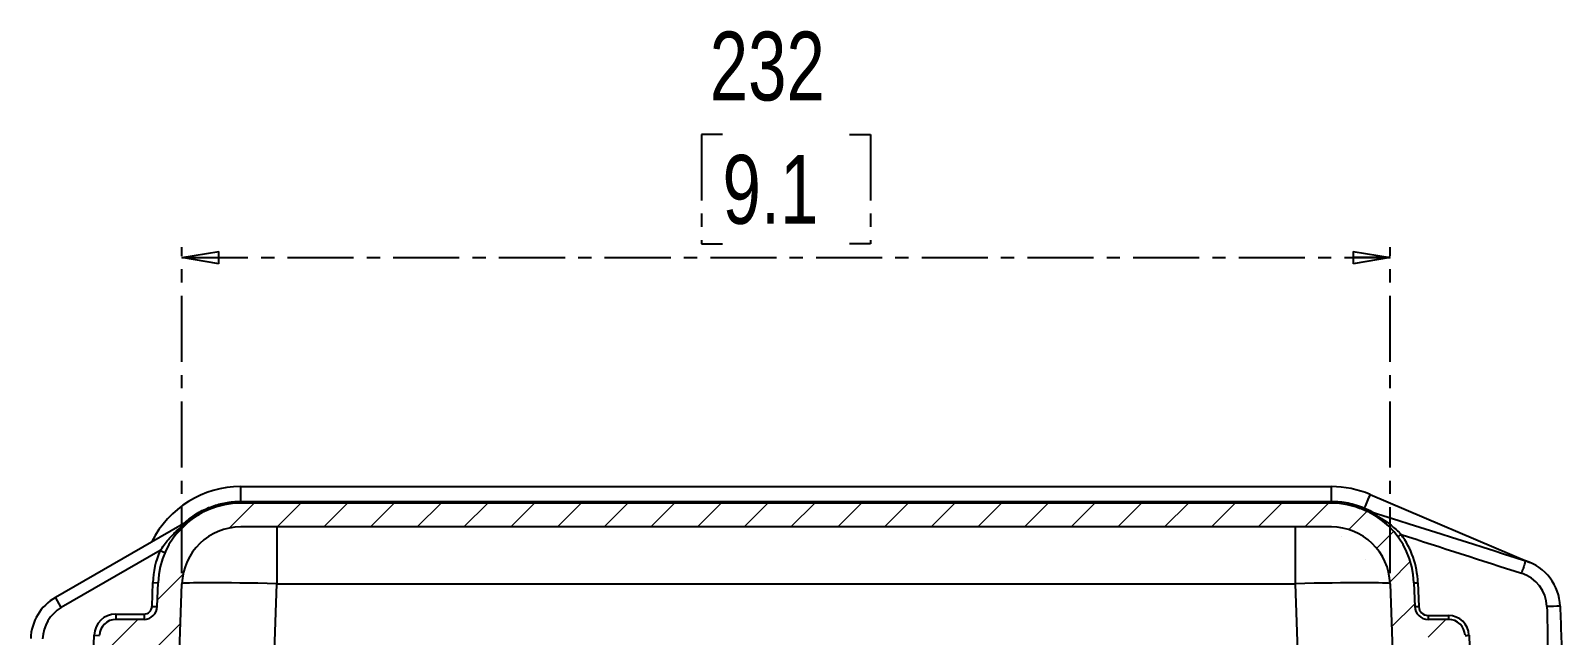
# Model space of a CAD drawing. Header units: millimetres. Extents: x 12 to 854, y 4 to 555.
# Drawn here: x 541.3 to 688.5, y 276.1 to 334.3 of the extents above; entities that cross this region are included whole.
import ezdxf

# ---------------------------------------------------------------- set-up
doc = ezdxf.new("R2010")
doc.units = ezdxf.units.MM
doc.linetypes.add('CENTER', pattern=[10.16, 6.35, -1.27, 1.27, -1.27])
doc.layers.add('DEFAULT_1', color=7, linetype='CENTER')
doc.styles.add('SLDTEXTSTYLE2', font='TXT', dxfattribs={"width": 0.75})
doc.dimstyles.new('SLDDIMSTYLE0', dxfattribs={"dimtxt": 6.614583, "dimasz": 3.556, "dimexe": 0, "dimexo": 0.0625, "dimgap": 1.653646, "dimtad": 1, "dimdec": 0, "dimlfac": 2, "dimrnd": 1e-09, "dimzin": 12, "dimdsep": 46, "dimtxsty": 'SLDTEXTSTYLE2', "dimblk1": 'CLOSED', "dimblk2": 'CLOSED', "dimsah": 1, "dimcen": 0.09, "dimadec": 0, "dimazin": 3, "dimtfac": 1, "dimtdec": 0, "dimtofl": 0, "dimtmove": 0, "dimatfit": 3, "dimldrblk": 'CLOSED', "dimfxl": 1, "dimfrac": 2, "dimtolj": 1, "dimtzin": 12, "dimarcsym": 0})

# ---------------------------------------------------------------- blocks, each defined once
blk = doc.blocks.new('_Closed')
at = {"color": 0, "linetype": 'ByBlock', "lineweight": -2}
for p, q in [((-1, 0.166667), (0, 0)), ((-1, 0.166667), (-1, -0.166667)), ((0, 0), (-1, -0.166667)), ((0, 0), (-1, 0))]:
    blk.add_line(p, q, dxfattribs=at)
blk = doc.blocks.new('_D_3')
at = {"layer": 'DEFAULT_1'}
for p, q in [((607.77, 324.29), (605.76, 324.29)), ((605.76, 324.29), (605.76, 313.78)), ((619.98, 324.29), (621.99, 324.29)), ((621.99, 324.29), (621.99, 313.78)), ((605.76, 313.78), (607.77, 313.78)), ((621.99, 313.78), (619.98, 313.78)), ((555.8, 282.11), (555.8, 313.44)), ((555.8, 312.44), (671.95, 312.44)), ((671.95, 282.11), (671.95, 313.44))]:
    blk.add_line(p, q, dxfattribs=at)
at = {"layer": 'DEFAULT_1', "xscale": 3.556, "yscale": 3.556, "rotation": 180}
blk.add_blockref('_Closed', (555.8, 312.44, 32.92), dxfattribs=at)
at = {"layer": 'DEFAULT_1', "xscale": 3.556, "yscale": 3.556}
blk.add_blockref('_Closed', (671.95, 312.44, 32.92), dxfattribs=at)
at = {"layer": 'DEFAULT_1', "char_height": 6.615, "attachment_point": 1, "style": 'SLDTEXTSTYLE2'}
for s, insert in [('232', (606.54, 334.16)), ('9.1', (607.77, 322.31))]:
    blk.add_mtext(s, dxfattribs=dict(at, insert=insert))

msp = doc.modelspace()

# ---------------------------------------------------------------- hatches: boundary and pattern name
at = {"layer": 'DEFAULT_1', "linetype": 'Continuous', "lineweight": 18}
h = msp.add_hatch(dxfattribs=at)
h.set_pattern_fill('ANSI31', color=256, style=0)
edge = h.paths.add_edge_path(flags=0)
edge.add_spline(control_points=[(551.19, 276.04), (551.19, 276.01), (551.2, 275.99), (551.2, 275.97), (551.21, 275.95), (551.22, 275.93), (551.23, 275.91), (551.24, 275.89), (551.25, 275.87), (551.26, 275.86), (551.28, 275.84), (551.29, 275.82), (551.31, 275.81), (551.32, 275.79), (551.34, 275.78), (551.36, 275.76), (551.37, 275.75), (551.39, 275.74), (551.41, 275.73), (551.43, 275.72), (551.45, 275.71), (551.47, 275.71), (551.5, 275.7), (551.52, 275.7), (551.54, 275.7), (551.56, 275.69), (551.58, 275.69), (551.6, 275.69), (551.63, 275.7), (551.65, 275.7), (551.67, 275.7), (551.69, 275.71), (551.71, 275.72), (551.73, 275.72), (551.75, 275.73), (551.77, 275.74), (551.79, 275.75), (551.81, 275.76), (551.83, 275.78), (551.84, 275.79), (551.86, 275.81), (551.87, 275.82), (551.89, 275.84), (551.9, 275.86), (551.91, 275.87), (551.92, 275.89), (551.93, 275.91), (551.94, 275.93), (551.95, 275.95), (551.96, 275.98), (551.97, 276.01), (551.97, 276.04)], knot_values=[0, 0, 0, 0, 0.000131, 0.000131, 0.000131, 0.000262, 0.000262, 0.000262, 0.000392, 0.000392, 0.000392, 0.000523, 0.000523, 0.000523, 0.000654, 0.000654, 0.000654, 0.000785, 0.000785, 0.000785, 0.000915, 0.000915, 0.000915, 0.001046, 0.001046, 0.001046, 0.001177, 0.001177, 0.001177, 0.001308, 0.001308, 0.001308, 0.001438, 0.001438, 0.001438, 0.001569, 0.001569, 0.001569, 0.0017, 0.0017, 0.0017, 0.001831, 0.001831, 0.001831, 0.001962, 0.001962, 0.001962, 0.002092, 0.002092, 0.002092, 0.002263, 0.002263, 0.002263, 0.002263], weights=[1, 1, 1, 1, 1, 1, 1, 1, 1, 1, 1, 1, 1, 1, 1, 1, 1, 1, 1, 1, 1, 1, 1, 1, 1, 1, 1, 1, 1, 1, 1, 1, 1, 1, 1, 1, 1, 1, 1, 1, 1, 1, 1, 1, 1, 1, 1, 1, 1, 1, 1, 1], degree=3, periodic=0)
edge.add_spline(control_points=[(551.97, 276.04), (552.05, 276.01), (552.13, 275.99), (552.2, 275.95), (552.28, 275.92), (552.35, 275.88), (552.42, 275.83), (552.49, 275.78), (552.55, 275.73), (552.61, 275.67), (552.67, 275.62), (552.73, 275.55), (552.78, 275.49), (552.83, 275.42), (552.87, 275.35), (552.91, 275.28), (552.95, 275.2), (552.98, 275.13), (553, 275.05), (553.03, 274.98), (553.04, 274.9), (553.06, 274.83), (553.07, 274.75), (553.07, 274.67), (553.07, 274.6)], knot_values=[0, 0, 0, 0, 0.000496, 0.000496, 0.000496, 0.000991, 0.000991, 0.000991, 0.001487, 0.001487, 0.001487, 0.001983, 0.001983, 0.001983, 0.002478, 0.002478, 0.002478, 0.002974, 0.002974, 0.002974, 0.003428, 0.003428, 0.003428, 0.003894, 0.003894, 0.003894, 0.003894], weights=[1, 1, 1, 1, 1, 1, 1, 1, 1, 1, 1, 1, 1, 1, 1, 1, 1, 1, 1, 1, 1, 1, 1, 1, 1], degree=3, periodic=0)
edge.add_line((553.07, 274.6), (553.07, 271.83))
edge.add_line((553.07, 271.83), (553.58, 271.33))
edge.add_line((553.58, 271.33), (555.46, 271.33))
edge.add_line((555.46, 271.33), (555.8, 281.11))
edge.add_arc((561.45, 280.91), 5.65, 90, 178, ccw=False)
edge.add_line((561.45, 286.57), (666.3, 286.57))
edge.add_arc((666.3, 280.91), 5.65, 2, 90, ccw=False)
edge.add_line((671.95, 281.11), (672.29, 271.33))
edge.add_line((672.29, 271.33), (674.17, 271.33))
edge.add_line((674.17, 271.33), (674.68, 271.83))
edge.add_line((674.68, 271.83), (674.68, 274.6))
edge.add_arc((676.17, 274.6), 1.49, 105.1422, 180, ccw=False)
edge.add_spline(control_points=[(675.78, 276.04), (675.78, 276.02), (675.79, 276), (675.79, 275.98), (675.8, 275.95), (675.81, 275.93), (675.81, 275.91), (675.82, 275.89), (675.84, 275.88), (675.85, 275.86), (675.86, 275.84), (675.88, 275.82), (675.89, 275.81), (675.91, 275.79), (675.92, 275.78), (675.94, 275.77), (675.96, 275.75), (675.98, 275.74), (676, 275.73), (676.02, 275.72), (676.04, 275.72), (676.06, 275.71), (676.09, 275.7), (676.13, 275.69), (676.17, 275.69)], knot_values=[0.000007, 0.000007, 0.000007, 0.000007, 0.000131, 0.000131, 0.000131, 0.000262, 0.000262, 0.000262, 0.000392, 0.000392, 0.000392, 0.000523, 0.000523, 0.000523, 0.000654, 0.000654, 0.000654, 0.000785, 0.000785, 0.000785, 0.000915, 0.000915, 0.000915, 0.00114, 0.00114, 0.00114, 0.00114], weights=[1, 1, 1, 1, 1, 1, 1, 1, 1, 1, 1, 1, 1, 1, 1, 1, 1, 1, 1, 1, 1, 1, 1, 1, 1], degree=3, periodic=0)
edge.add_arc((676.17, 276.09), 0.394, 270.0348, 352.4381)
edge.add_spline(control_points=[(676.56, 276.04), (676.63, 276.02), (676.71, 275.99), (676.78, 275.96), (676.86, 275.92), (676.93, 275.88), (677, 275.84), (677.07, 275.79), (677.13, 275.74), (677.19, 275.68), (677.25, 275.63), (677.31, 275.56), (677.36, 275.5), (677.41, 275.43), (677.45, 275.36), (677.49, 275.29), (677.53, 275.22), (677.56, 275.14), (677.59, 275.06), (677.64, 274.91), (677.66, 274.75), (677.66, 274.6)], knot_values=[0.000025, 0.000025, 0.000025, 0.000025, 0.000496, 0.000496, 0.000496, 0.000991, 0.000991, 0.000991, 0.001487, 0.001487, 0.001487, 0.001983, 0.001983, 0.001983, 0.002478, 0.002478, 0.002478, 0.002974, 0.002974, 0.002974, 0.003926, 0.003926, 0.003926, 0.003926], weights=[1, 1, 1, 1, 1, 1, 1, 1, 1, 1, 1, 1, 1, 1, 1, 1, 1, 1, 1, 1, 1, 1], degree=3, periodic=0)
edge.add_line((677.66, 274.6), (677.95, 271.33))
edge.add_line((677.95, 271.33), (679.32, 271.33))
edge.add_line((679.32, 271.33), (679.15, 276.14))
edge.add_arc((677.56, 276.09), 1.59, 2, 90)
edge.add_line((677.56, 277.68), (675.59, 277.68))
edge.add_arc((675.59, 278.95), 1.27, 182, 270, ccw=False)
edge.add_line((674.32, 278.9), (674.24, 281.19))
edge.add_arc((666.3, 280.91), 7.94, 2, 90)
edge.add_line((666.3, 288.85), (561.45, 288.85))
edge.add_arc((561.45, 280.91), 7.94, 90, 178)
edge.add_line((553.51, 281.19), (553.43, 278.9))
edge.add_arc((552.16, 278.95), 1.27, 270, 358, ccw=False)
edge.add_line((552.16, 277.68), (549.46, 277.68))
edge.add_arc((549.46, 276.09), 1.59, 90, 178)
edge.add_line((547.88, 276.14), (547.71, 271.33))
edge.add_line((547.71, 271.33), (549.8, 271.33))
edge.add_line((549.8, 271.33), (550.09, 274.6))
edge.add_spline(control_points=[(550.09, 274.6), (550.09, 274.68), (550.1, 274.76), (550.11, 274.84), (550.12, 274.92), (550.14, 275), (550.17, 275.08), (550.2, 275.16), (550.23, 275.24), (550.27, 275.31), (550.31, 275.38), (550.36, 275.45), (550.41, 275.52), (550.46, 275.58), (550.51, 275.64), (550.58, 275.7), (550.64, 275.75), (550.7, 275.8), (550.77, 275.85), (550.84, 275.89), (550.9, 275.93), (550.97, 275.96), (551.04, 275.99), (551.12, 276.02), (551.19, 276.04)], knot_values=[0, 0, 0, 0, 0.000496, 0.000496, 0.000496, 0.000991, 0.000991, 0.000991, 0.001487, 0.001487, 0.001487, 0.001983, 0.001983, 0.001983, 0.002478, 0.002478, 0.002478, 0.002974, 0.002974, 0.002974, 0.003428, 0.003428, 0.003428, 0.003894, 0.003894, 0.003894, 0.003894], weights=[1, 1, 1, 1, 1, 1, 1, 1, 1, 1, 1, 1, 1, 1, 1, 1, 1, 1, 1, 1, 1, 1, 1, 1, 1], degree=3, periodic=0)

# ---------------------------------------------------------------- linework, layer by layer
at = {"color": 7, "linetype": 'Continuous', "lineweight": 25}
for p, q in [((561.45, 289.02), (561.45, 290.44)), ((561.45, 290.44), (666.3, 290.44)), ((666.3, 289.02), (666.3, 290.44)), ((561.45, 288.85), (561.45, 289.02)), ((561.45, 289.02), (666.3, 289.02)), ((666.3, 288.85), (561.45, 288.85)), ((666.3, 288.85), (666.3, 289.02)), ((670.03, 289.68), (685.39, 283.16)), ((543.64, 279.8), (557.48, 287.79)), ((666.3, 286.57), (561.45, 286.57)), ((564.94, 286.57), (564.94, 281.11)), ((662.81, 286.57), (662.81, 281.11)), ((553.7, 284.29), (544.21, 278.81)), ((553.7, 284.29), (554.17, 284.09)), ((544.21, 278.81), (543.64, 279.8)), ((552.93, 278.92), (553.01, 281.21)), ((553.01, 281.21), (553.51, 281.19)), ((553.43, 278.9), (553.51, 281.19)), ((555.46, 271.33), (555.8, 281.11)), ((564.59, 271.33), (564.94, 281.11)), ((564.94, 281.11), (662.81, 281.11)), ((662.81, 281.11), (663.15, 271.33)), ((671.95, 281.11), (672.29, 271.33)), ((674.24, 281.19), (674.32, 278.9)), ((674.62, 281.2), (674.7, 278.91)), ((552.93, 278.92), (553.43, 278.9)), ((549.46, 278.18), (549.46, 277.68)), ((549.46, 278.18), (552.16, 278.18)), ((552.16, 277.68), (549.46, 277.68)), ((552.16, 278.18), (552.16, 277.68)), ((675.59, 278.05), (675.59, 277.68)), ((675.59, 278.05), (677.56, 278.05)), ((677.56, 277.68), (675.59, 277.68)), ((677.56, 278.05), (677.56, 277.68)), ((547.37, 276.16), (547.88, 276.14)), ((679.53, 276.15), (679.7, 271.33))]:
    msp.add_line(p, q, dxfattribs=at)
at = {"color": 8, "linetype": 'Continuous', "lineweight": 25}
msp.add_line((547.24, 272.47), (547.37, 276.16), dxfattribs=at)
at = {"color": 7, "linetype": 'Continuous', "lineweight": 25}
for centre, radius, start, end in [((561.45, 280.91), 9.53, 90, 153.5573), ((666.3, 280.91), 9.53, 67, 90), ((561.45, 280.91), 7.94, 90, 178), ((666.3, 280.91), 7.94, 2, 90), ((761.46, 249.69), 99.8, 156.3756, 157.1893), ((561.45, 280.91), 5.65, 90, 178), ((666.3, 280.91), 5.65, 2, 90), ((664.93, 296.63), 13.47, 305.1957, 306.808), ((666.3, 280.91), 8.32, 2, 36.4063), ((561.45, 280.91), 8.45, 156.4369, 178), ((683.53, 278.77), 4.76, 2, 72.3846), ((683.53, 278.79), 3.49, 2, 72.3846), ((546.02, 275.67), 4.76, 120, 178), ((674.14, 292.11), 10.92, 270.5009, 272.4995), ((546.02, 275.67), 3.62, 120, 178), ((552.16, 278.95), 0.762, 270, 358), ((552.16, 278.95), 1.27, 270, 358), ((674.22, 289.82), 10.92, 270.5009, 272.4995), ((675.59, 278.95), 1.27, 182, 270), ((675.59, 278.94), 0.889, 182, 270), ((688.61, 242.54), 36.4, 90.5009, 92.4995), ((549.46, 276.09), 2.1, 90, 178), ((549.46, 276.09), 1.59, 90, 178), ((677.56, 276.08), 1.97, 2, 90), ((677.56, 276.09), 1.59, 2, 90), ((679.05, 287.06), 10.92, 270.5009, 272.4995)]:
    msp.add_arc(centre, radius, start, end, dxfattribs=at)
at = {"color": 8, "linetype": 'Continuous', "lineweight": 25}
msp.add_arc((638.8, 301.37), 33.3, 336.807, 337.0454, dxfattribs=at)
at = {"color": 7, "linetype": 'Continuous', "lineweight": 25}
for centre, major_axis, start_param, end_param in [((564.94, 280.91), (9.14, -0.2), 1.571727, 3.141305), ((662.81, 280.91), (9.14, 0.2), 0.000288, 1.569866)]:
    msp.add_ellipse(centre, major_axis=major_axis, ratio=0.021553, start_param=start_param, end_param=end_param, dxfattribs=at)
at = {"color": 8, "linetype": 'Continuous', "lineweight": 25}
for points, knots in [([(556.16, 287.03), (556.39, 287.23), (556.97, 287.73), (558.05, 288.31), (559.34, 288.78), (560.49, 288.99), (561.19, 289.01), (561.45, 289.02)], [0, 0, 0, 0, 0.15942, 0.396048, 0.632682, 0.869317, 1, 1, 1, 1]), ([(669.47, 288.38), (669.7, 288.28), (669.98, 288.16), (670.23, 288.01), (670.28, 287.98)], [0, 0, 0, 0, 0.8380107, 1, 1, 1, 1])]:
    msp.add_open_spline(points, degree=3, knots=knots, dxfattribs=at)
at = {"color": 7, "linetype": 'Continuous', "lineweight": 25}
for points, knots in [([(666.3, 289.02), (666.85, 289.02), (667.39, 288.97), (668.18, 288.81), (668.44, 288.74), (668.96, 288.58), (669.21, 288.49), (669.47, 288.38)], [0, 0, 0, 0, 0.5, 0.5, 0.75, 0.75, 1, 1, 1, 1]), ([(553.7, 284.29), (553.83, 284.48), (553.95, 284.66), (554.22, 285.01), (554.36, 285.18), (554.65, 285.52), (554.79, 285.68), (555.1, 285.99), (555.25, 286.14), (555.73, 286.57), (556.06, 286.84), (556.58, 287.22), (556.75, 287.34), (557.11, 287.57), (557.29, 287.68), (557.48, 287.79)], [0, 0, 0, 0, 0.125, 0.125, 0.25, 0.25, 0.375, 0.375, 0.5, 0.5, 0.75, 0.75, 0.875, 0.875, 1, 1, 1, 1]), ([(668.71, 288.48), (669.1, 288.35), (669.49, 288.2), (670.25, 287.86), (670.62, 287.67), (671.16, 287.34), (671.34, 287.23), (671.69, 286.99), (671.87, 286.86), (672.2, 286.59), (672.37, 286.45), (672.61, 286.23), (672.69, 286.16), (672.85, 286.01), (672.92, 285.93), (673, 285.85)], [0, 0, 0, 0, 0.25, 0.25, 0.5, 0.5, 0.625, 0.625, 0.75, 0.75, 0.875, 0.875, 0.9375, 0.9375, 1, 1, 1, 1]), ([(684.97, 283.31), (684.97, 283.31), (684.96, 283.29), (684.92, 283.17), (684.9, 283.08), (684.82, 282.85), (684.77, 282.71), (684.68, 282.41), (684.63, 282.26), (684.59, 282.11)], [0, 0, 0, 0, 0.25, 0.25, 0.5, 0.5, 0.75, 0.75, 1, 1, 1, 1])]:
    msp.add_open_spline(points, degree=3, knots=knots, dxfattribs=at)
for points in [[(668.71, 288.48), (674.13, 286.76), (679.55, 285.04), (684.97, 283.31)], [(673, 285.85), (676.86, 284.6), (680.72, 283.34), (684.59, 282.11)], [(687.02, 278.91), (687.11, 276.38), (687.07, 273.85), (687.16, 271.33)], [(688.29, 278.94), (688.36, 276.89), (688.43, 274.84), (688.5, 272.79)]]:
    msp.add_open_spline(points, degree=3, dxfattribs=at)

# ---------------------------------------------------------------- dimensions: what is measured, and where the dimension line sits
at = {"layer": 'DEFAULT_1'}
dim = msp.add_linear_dim(base=(671.95, 312.44), p1=(555.8, 281.11), p2=(671.95, 281.11), dimstyle='SLDDIMSTYLE0', dxfattribs=at)
dim.commit()
dim.dimension.update_dxf_attribs({"geometry": '_D_3', "text_midpoint": (613.87, 312.44), "dimtype": 160})

doc.saveas('drawing.dxf')
